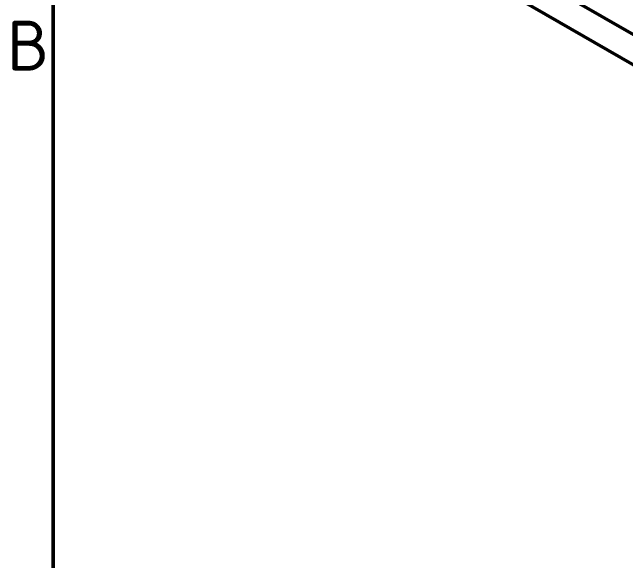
# Model space of a CAD drawing. Header units: millimetres. Extents: x 0 to 2774, y -40 to 1485.
# Drawn here: x 42.8 to 150.3, y 188.1 to 284.3 of the extents above; entities that cross this region are included whole.
import ezdxf

# ---------------------------------------------------------------- set-up
doc = ezdxf.new("R2010")
doc.units = ezdxf.units.MM
doc.header["$LTSCALE"] = 2.5
doc.layers.get('0').update_dxf_attribs({"lineweight": 50})
doc.layers.add('Rahmen (ISO)', color=7, linetype='Continuous', lineweight=50)
doc.layers.add('Sichtbar (ISO)', color=7, linetype='Continuous', lineweight=50)
doc.styles.add('Notiztext (DIN)', font='isocpeur.ttf')

# ---------------------------------------------------------------- blocks, each defined once
blk = doc.blocks.new('Ränder Standardrahmen')
at = {"layer": 'Rahmen (ISO)', "flags": 128}
blk.add_lwpolyline([(20, 20), (20, 574), (821, 574), (821, 20), (20, 20)], dxfattribs=at)
at = {"layer": 'Rahmen (ISO)', "insert": (16.753, 109.625), "char_height": 3.5, "attachment_point": 7, "style": 'Notiztext (DIN)'}
blk.add_mtext('B', dxfattribs=at)

msp = doc.modelspace()

# ---------------------------------------------------------------- linework, layer by layer
at = {"layer": 'Sichtbar (ISO)'}
for p, q in [((120.685, 298.221), (173.324, 267.83)), ((120.685, 292.914), (173.324, 262.522))]:
    msp.add_line(p, q, dxfattribs=at)

# ---------------------------------------------------------------- block references
at = {"xscale": 2.5, "yscale": 2.5, "zscale": 2.5}
msp.add_blockref('Ränder Standardrahmen', (0, 0), dxfattribs=at)

doc.saveas('drawing.dxf')
